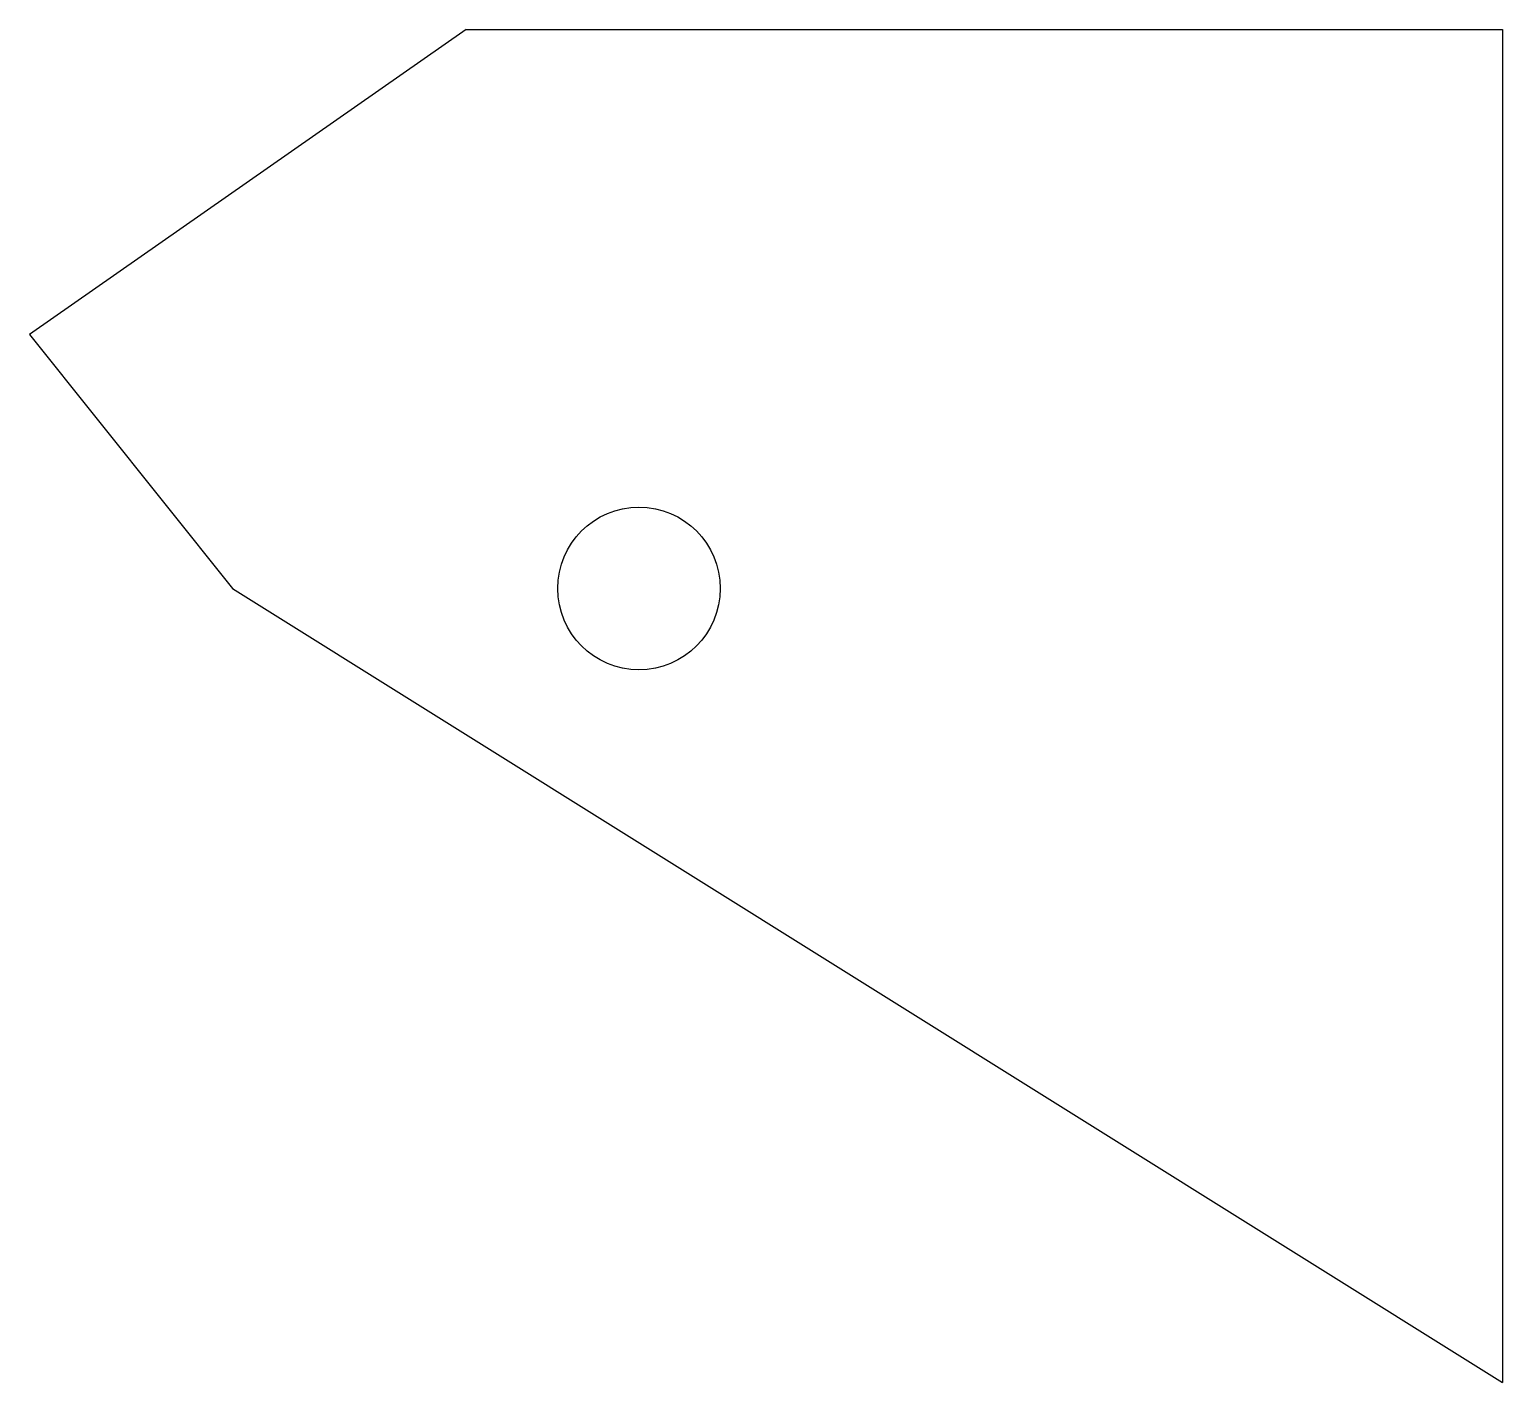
# Model space of a CAD drawing. Extents: x -14 to 131, y -102 to 31.
import ezdxf

# ---------------------------------------------------------------- set-up
doc = ezdxf.new("R2010")
doc.units = 0
doc.header["$MEASUREMENT"] = 0
doc.layers.get('0').update_dxf_attribs({"linetype": 'CONTINUOUS'})

msp = doc.modelspace()

# ---------------------------------------------------------------- linework, layer by layer
for p, q in [((29.42, 31.05), (-13.58, 1.05)), ((29.42, 31.05), (131.42, 31.05)), ((131.42, 31.05), (131.42, -102.08)), ((-13.58, 1.05), (6.42, -23.95)), ((6.42, -23.95), (131.42, -102.08))]:
    msp.add_line(p, q)
msp.add_circle((46.42, -23.95), 8)

doc.saveas('drawing.dxf')
